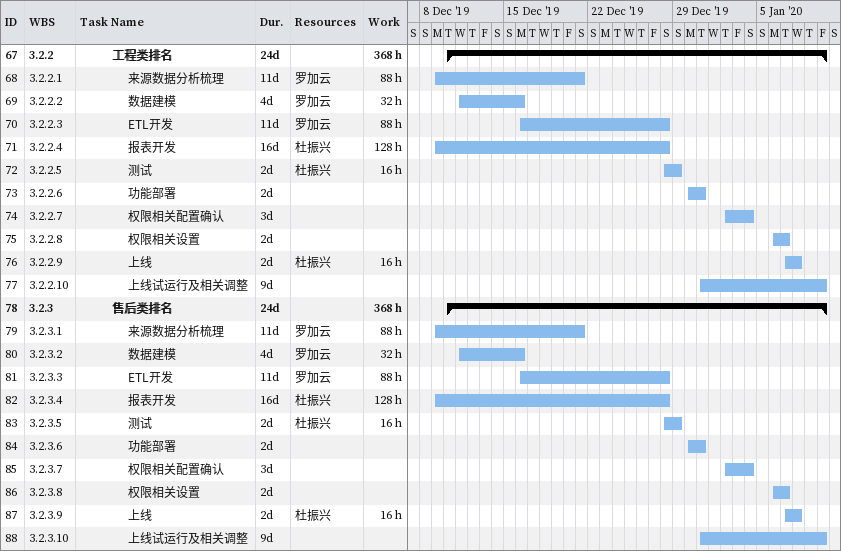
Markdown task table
| ID | WBS | Task | Duration | Start | Finish | Resources | Work (h) |
|---|---|---|---|---|---|---|---|
| 67 | 3.2.2 | **工程类排名** | 24d | 2019-12-10 | 2020-01-10 |  | 368 |
| 68 | 3.2.2.1 | 来源数据分析梳理 | 11d | 2019-12-09 | 2019-12-21 | 罗加云 | 88 |
| 69 | 3.2.2.2 | 数据建模 | 4d | 2019-12-11 | 2019-12-16 | 罗加云 | 32 |
| 70 | 3.2.2.3 | ETL开发 | 11d | 2019-12-16 | 2019-12-28 | 罗加云 | 88 |
| 71 | 3.2.2.4 | 报表开发 | 16d | 2019-12-09 | 2019-12-28 | 杜振兴 | 128 |
| 72 | 3.2.2.5 | 测试 | 2d | 2019-12-28 | 2019-12-29 | 杜振兴 | 16 |
| 73 | 3.2.2.6 | 功能部署 | 2d | 2019-12-30 | 2019-12-31 |  |  |
| 74 | 3.2.2.7 | 权限相关配置确认 | 3d | 2020-01-02 | 2020-01-04 |  |  |
| 75 | 3.2.2.8 | 权限相关设置 | 2d | 2020-01-06 | 2020-01-07 |  |  |
| 76 | 3.2.2.9 | 上线 | 2d | 2020-01-07 | 2020-01-08 | 杜振兴 | 16 |
| 77 | 3.2.2.10 | 上线试运行及相关调整 | 9d | 2019-12-31 | 2020-01-10 |  |  |
| 78 | 3.2.3 | **售后类排名** | 24d | 2019-12-10 | 2020-01-10 |  | 368 |
| 79 | 3.2.3.1 | 来源数据分析梳理 | 11d | 2019-12-09 | 2019-12-21 | 罗加云 | 88 |
| 80 | 3.2.3.2 | 数据建模 | 4d | 2019-12-11 | 2019-12-16 | 罗加云 | 32 |
| 81 | 3.2.3.3 | ETL开发 | 11d | 2019-12-16 | 2019-12-28 | 罗加云 | 88 |
| 82 | 3.2.3.4 | 报表开发 | 16d | 2019-12-09 | 2019-12-28 | 杜振兴 | 128 |
| 83 | 3.2.3.5 | 测试 | 2d | 2019-12-28 | 2019-12-29 | 杜振兴 | 16 |
| 84 | 3.2.3.6 | 功能部署 | 2d | 2019-12-30 | 2019-12-31 |  |  |
| 85 | 3.2.3.7 | 权限相关配置确认 | 3d | 2020-01-02 | 2020-01-04 |  |  |
| 86 | 3.2.3.8 | 权限相关设置 | 2d | 2020-01-06 | 2020-01-07 |  |  |
| 87 | 3.2.3.9 | 上线 | 2d | 2020-01-07 | 2020-01-08 | 杜振兴 | 16 |
| 88 | 3.2.3.10 | 上线试运行及相关调整 | 9d | 2019-12-31 | 2020-01-10 |  |  |
